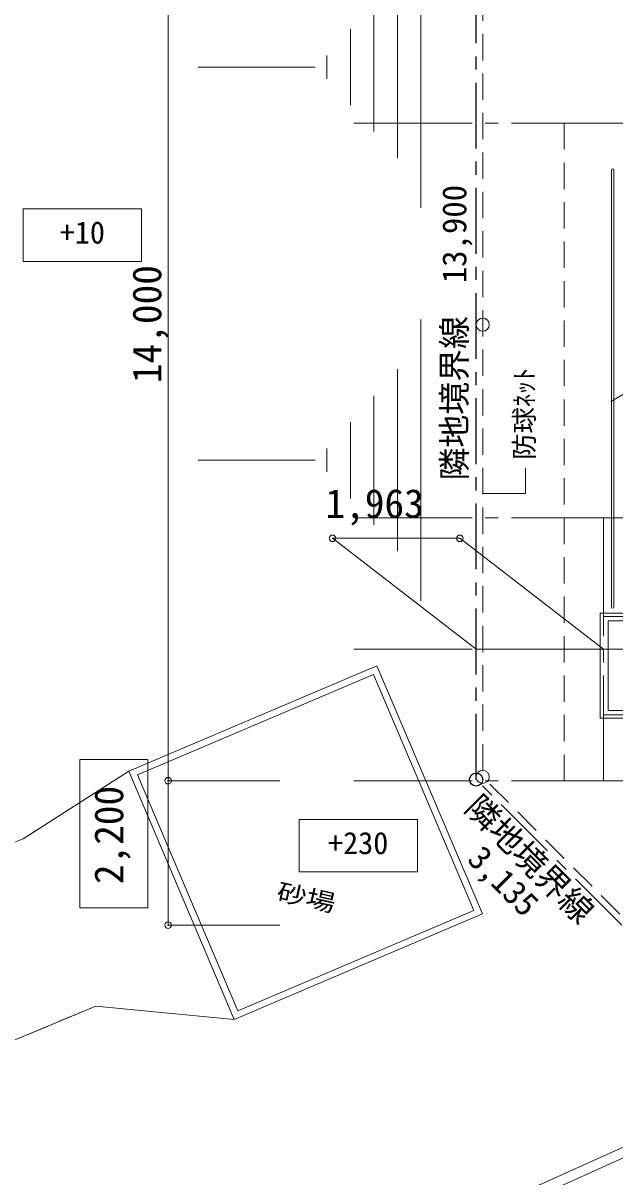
# Model space of a CAD drawing. Units: millimetres, scale not verified. Extents: x -56617 to 56645, y -39182 to 40051.
# Drawn here: x -927 to 8081, y -22740 to -5188 of the extents above; entities that cross this region are included whole.
import ezdxf
from ezdxf.enums import TextEntityAlignment as Align

# ---------------------------------------------------------------- set-up
doc = ezdxf.new("R2010")
doc.units = ezdxf.units.MM
doc.header["$LTSCALE"] = 200
doc.header["$PDMODE"] = 32
doc.header["$PDSIZE"] = 100
for name, pattern in [('CHAIN1', [8, 5, -1, 1, -1]), ('CHAIN2', [12, 9, -1, 1, -1]), ('DASHED2', [3, 2, -1])]:
    doc.linetypes.add(name, pattern=pattern)
for name, color, linetype, lineweight in [('0-2_仕上', 4, 'Continuous', 9), ('2-E_2-Eﾚｲﾔ', 4, 'Continuous', 9), ('3-0_通り芯', 7, 'CHAIN2', 18), ('3-3_建具', 7, 'Continuous', 18), ('3-4_その他1', 4, 'Continuous', 18), ('3-6_その他3', 6, 'CHAIN1', 25), ('3-F_太線', 3, 'Continuous', 18)]:
    doc.layers.add(name, color=color, linetype=linetype, lineweight=lineweight)
doc.styles.add('ＭＳ ゴシック', font='')
doc.styles.get('ＭＳ ゴシック').set_extended_font_data('MS Gothic')

msp = doc.modelspace()

# ---------------------------------------------------------------- linework, layer by layer
at = {"layer": '0-2_仕上'}
for p, q in [((681.7, -16570.2), (-926.9, -17598.4)), ((-926.9, -17598.4), (-2992, -18413.1)), ((-5345, -22445.4), (179.2, -20143.5)), ((179.2, -20143.5), (2287.6, -20346.7)), ((3029.5, -24617.6), (8915.8, -21964.2)), ((3090.6, -24754.5), (8977, -22101.2))]:
    msp.add_line(p, q, dxfattribs=at)
at = {"layer": '0-2_仕上', "linetype": 'DASHED2'}
msp.add_line((-5345, -22445.4), (179.2, -20143.5), dxfattribs=at)
at = {"layer": '2-E_2-Eﾚｲﾔ'}
for p, q in [((5125.9, -3717.3), (5125.9, -7999.8)), ((4769, -4475.7), (4769, -7241.4)), ((4412.1, -4877.1), (4412.1, -6839.9)), ((4055.2, -5278.6), (4055.2, -6438.4)), ((3698.4, -5680.1), (3698.4, -6037)), ((3519.9, -5858.5), (1735.6, -5858.5)), ((5125.9, -9696.6), (5125.9, -13979.1)), ((4769, -10455), (4769, -13220.7)), ((4412.1, -10856.5), (4412.1, -12819.3)), ((4055.2, -11257.9), (4055.2, -12417.8)), ((3698.4, -11659.4), (3698.4, -12016.3)), ((3519.9, -11837.9), (1735.6, -11837.9)), ((681.7, -16570.2), (4458.5, -14964.3)), ((4458.5, -14964.3), (6064.3, -18740.8)), ((812.9, -16623.1), (4405.6, -15095.4)), ((4405.6, -15095.4), (5933.1, -18687.9)), ((2287.6, -20346.7), (681.7, -16570.2)), ((2340.5, -20215.6), (812.9, -16623.1)), ((6064.3, -18740.8), (2287.6, -20346.7)), ((5933.1, -18687.9), (2340.5, -20215.6))]:
    msp.add_line(p, q, dxfattribs=at)
at = {"layer": '3-0_通り芯'}
for p, q in [((4105.6, -6712.8), (9985.8, -6712.8)), ((4105.6, -12712.8), (19097.1, -12712.8)), ((7906.2, -12712.8), (7906.2, -16712.8)), ((7906.2, -14212.8), (10134.2, -14212.8)), ((4105.6, -14712.8), (42481.6, -14712.8)), ((7906.2, -15712.8), (10134.2, -15712.8)), ((4105.6, -16712.8), (42481.6, -16712.8))]:
    msp.add_line(p, q, dxfattribs=at)
at = {"layer": '3-3_建具', "linetype": 'DASHED2'}
for p, q in [((6068.3, -16555.8), (6068.3, -2996.1)), ((7306.2, -6712.8), (7306.2, -16712.8)), ((7306.2, -6712.8), (9529.4, -6712.8)), ((8156.2, -18743.7), (6139, -16726.5)), ((7306.2, -16712.8), (9534.2, -16712.8))]:
    msp.add_line(p, q, dxfattribs=at)
at = {"layer": '3-3_建具'}
for p, q in [((8027.6, -14070.8), (8027.6, -7424.8)), ((8061.6, -14070.8), (8061.6, -7424.8)), ((8472.2, -10682.2), (8019.6, -10943.5)), ((6717, -12342.6), (6717, -11957.4)), ((6068.3, -12342.6), (6717, -12342.6)), ((7856.2, -14162.8), (7856.2, -15762.8)), ((7856.2, -14162.8), (10084.2, -14162.8)), ((7976.2, -14282.8), (7976.2, -15642.8)), ((7976.2, -14282.8), (10084.2, -14282.8)), ((7856.2, -15762.8), (10134.2, -15762.8)), ((7976.2, -15642.8), (10134.2, -15642.8))]:
    msp.add_line(p, q, dxfattribs=at)
for centre, start, end in [((8044.6, -7424.8), 0, 180), ((8044.6, -14070.8), 180, 0)]:
    msp.add_arc(centre, 17, start, end, dxfattribs=at)
at = {"layer": '3-4_その他1', "color": 7}
for points in [[(-924, -8813.4), (876, -8813.4), (876, -8013.4), (-924, -8013.4)], [(3274.2, -18101.2), (5074.2, -18101.2), (5074.2, -17301.2), (3274.2, -17301.2)]]:
    msp.add_lwpolyline(points, close=True, dxfattribs=at)
at = {"layer": '3-6_その他3'}
for p, q in [((5969.5, -16696.1), (5969.5, -2796.1)), ((8186.2, -18912.8), (5969.5, -16696.1))]:
    msp.add_line(p, q, dxfattribs=at)
at = {"layer": '3-6_その他3', "linetype": 'Continuous'}
msp.add_circle((5969.5, -16696.1), 100, dxfattribs=at)
at = {"layer": '3-F_太線'}
for p, q in [((1279.3, -16712.8), (1279.3, -2712.8)), ((3782.4, -13026.1), (5969.5, -14712.8)), ((3782.4, -13026.1), (5630.1, -13026.1)), ((3782.4, -13026.1), (5969.5, -14712.8)), ((3782.4, -13026.1), (5719.1, -13026.1)), ((5719.1, -13026.1), (7906.2, -14712.8)), ((1279.3, -18912.3), (1279.3, -16162.8)), ((-63.8, -18645.4), (-63.8, -16392.1)), ((1279.3, -16712.8), (2979.4, -16712.8)), ((970.3, -18645.4), (-63.8, -18645.4)), ((1279.3, -18912.3), (2979.4, -18912.3))]:
    msp.add_line(p, q, dxfattribs=at)
at = {"layer": '3-F_太線', "color": 4, "lineweight": 9}
msp.add_line((7844.3, -14712.8), (5969.5, -14712.8), dxfattribs=at)
at = {"layer": '3-F_太線'}
msp.add_lwpolyline([(-63.8, -16392.1), (970.3, -16392.1), (970.3, -18645.4)], dxfattribs=at)
at = {"layer": '3-F_太線', "color": 4, "lineweight": 9}
for centre in [(6068.3, -9775.9), (6068.3, -16655.8)]:
    msp.add_circle(centre, 100, dxfattribs=at)
at = {"layer": '3-F_太線'}
for p in [(3782.4, -13026.1), (3782.4, -13026.1), (5719.1, -13026.1), (1279.3, -16712.8), (1279.3, -18912.3)]:
    msp.add_point(p, dxfattribs=at)

# ---------------------------------------------------------------- texts
at = {"layer": '0-2_仕上', "style": 'ＭＳ ゴシック', "width": 1.25}
msp.add_text('砂場', height=263.9, rotation=347.417, dxfattribs=at).set_placement((2897.9, -18596.9), align=Align.BOTTOM_LEFT)
at = {"layer": '3-4_その他1', "style": 'ＭＳ ゴシック'}
for s, p in [('+10', (-369, -8643.4)), ('+230', (3714.2, -17931.2))]:
    msp.add_text(s, height=337.2, dxfattribs=at).set_placement(p, align=Align.BOTTOM_LEFT)
at = {"layer": '3-F_太線', "style": 'ＭＳ ゴシック'}
for s, height, rotation, p in [('隣地境界線\u300013,900', 366.6, 90, (5929.5, -12146.1)), ('14,000', 439.9, 90, (1308.7, -10664.6)), ('2,200', 439.9, 90, (729.3, -18287.5)), ('隣地境界線', 366.6, 315, (5695.6, -17227.8)), ('3,135', 366.6, 315, (5737.4, -18006))]:
    msp.add_text(s, height=height, rotation=rotation, dxfattribs=at).set_placement(p, align=Align.BOTTOM_LEFT)
at = {"layer": '3-F_太線', "color": 4, "style": 'ＭＳ ゴシック'}
msp.add_text('防球ﾈｯﾄ', height=293.3, rotation=90, dxfattribs=at).set_placement((6934.3, -11831.4), align=Align.BOTTOM_LEFT)
at = {"layer": '3-F_太線', "style": 'ＭＳ ゴシック'}
msp.add_text('1,963', height=439.9, dxfattribs=at).set_placement((3675.6, -12848), align=Align.BOTTOM_LEFT)

doc.saveas('drawing.dxf')
